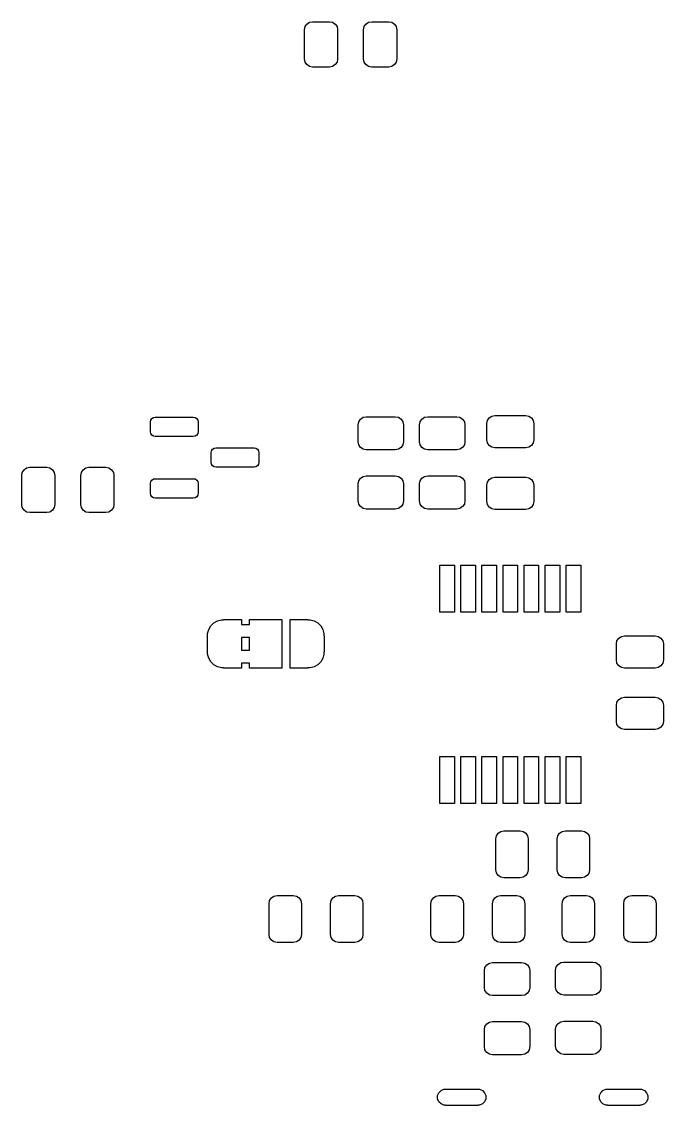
# Model space of a CAD drawing. Header units: inches. Extents: x 1.93 to 9.38, y -5.74 to -1.35.
# Drawn here: x 2.546 to 3.326, y -3.232 to -1.915 of the extents above; entities that cross this region are included whole.
import ezdxf

# ---------------------------------------------------------------- set-up
doc = ezdxf.new("R2010")
doc.units = ezdxf.units.IN
doc.header["$MEASUREMENT"] = 0
doc.layers.add('BLACK', color=250, linetype='CONTINUOUS')

msp = doc.modelspace()

# ---------------------------------------------------------------- linework, layer by layer
at = {"layer": 'BLACK', "linetype": 'CONTINUOUS'}
for p, q in [((2.8896, -1.9248), (2.8903, -1.921)), ((2.8903, -1.921), (2.8924, -1.9178)), ((2.8924, -1.9178), (2.8956, -1.9157)), ((2.8956, -1.9157), (2.8994, -1.915)), ((2.8994, -1.915), (2.9201, -1.915)), ((2.9201, -1.915), (2.9238, -1.9157)), ((2.9238, -1.9157), (2.927, -1.9178)), ((2.927, -1.9178), (2.9292, -1.921)), ((2.9292, -1.921), (2.9299, -1.9248)), ((2.9614, -1.9248), (2.9622, -1.921)), ((2.9622, -1.921), (2.9643, -1.9178)), ((2.9643, -1.9178), (2.9675, -1.9157)), ((2.9675, -1.9157), (2.9713, -1.915)), ((2.9713, -1.915), (2.9919, -1.915)), ((2.9919, -1.915), (2.9957, -1.9157)), ((2.9957, -1.9157), (2.9989, -1.9178)), ((2.9989, -1.9178), (3.001, -1.921)), ((3.001, -1.921), (3.0018, -1.9248)), ((2.8896, -1.9602), (2.8896, -1.9248)), ((2.9299, -1.9248), (2.9299, -1.9602)), ((2.9614, -1.9602), (2.9614, -1.9248)), ((3.0018, -1.9248), (3.0018, -1.9602)), ((2.8903, -1.964), (2.8896, -1.9602)), ((2.9299, -1.9602), (2.9292, -1.964)), ((2.9622, -1.964), (2.9614, -1.9602)), ((3.0018, -1.9602), (3.001, -1.964)), ((2.8924, -1.9672), (2.8903, -1.964)), ((2.8956, -1.9693), (2.8924, -1.9672)), ((2.8994, -1.9701), (2.8956, -1.9693)), ((2.9201, -1.9701), (2.8994, -1.9701)), ((2.9238, -1.9693), (2.9201, -1.9701)), ((2.927, -1.9672), (2.9238, -1.9693)), ((2.9292, -1.964), (2.927, -1.9672)), ((2.9643, -1.9672), (2.9622, -1.964)), ((2.9675, -1.9693), (2.9643, -1.9672)), ((2.9713, -1.9701), (2.9675, -1.9693)), ((2.9919, -1.9701), (2.9713, -1.9701)), ((2.9957, -1.9693), (2.9919, -1.9701)), ((2.9989, -1.9672), (2.9957, -1.9693)), ((3.001, -1.964), (2.9989, -1.9672)), ((2.7027, -2.3993), (2.704, -2.3974)), ((2.704, -2.3974), (2.7059, -2.3961)), ((2.7059, -2.3961), (2.7082, -2.3957)), ((2.7082, -2.3957), (2.7544, -2.3957)), ((2.7544, -2.3957), (2.7567, -2.3961)), ((2.7567, -2.3961), (2.7586, -2.3974)), ((2.7586, -2.3974), (2.7599, -2.3993)), ((2.9576, -2.3981), (2.9608, -2.3959)), ((2.9608, -2.3959), (2.9646, -2.3952)), ((2.9646, -2.3952), (3, -2.3952)), ((3, -2.3952), (3.0038, -2.3959)), ((3.0038, -2.3959), (3.007, -2.3981)), ((3.0324, -2.3981), (3.0356, -2.3959)), ((3.0356, -2.3959), (3.0394, -2.3952)), ((3.0394, -2.3952), (3.0748, -2.3952)), ((3.0748, -2.3952), (3.0786, -2.3959)), ((3.0786, -2.3959), (3.0818, -2.3981)), ((3.112, -2.3998), (3.1141, -2.3966)), ((3.1141, -2.3966), (3.1173, -2.3944)), ((3.1173, -2.3944), (3.1211, -2.3937)), ((3.1211, -2.3937), (3.1585, -2.3937)), ((3.1585, -2.3937), (3.1622, -2.3944)), ((3.1622, -2.3944), (3.1654, -2.3966)), ((3.1654, -2.3966), (3.1676, -2.3998)), ((2.7023, -2.4016), (2.7027, -2.3993)), ((2.7023, -2.4134), (2.7023, -2.4016)), ((2.7599, -2.3993), (2.7603, -2.4016)), ((2.7603, -2.4016), (2.7603, -2.4134)), ((2.9547, -2.405), (2.9555, -2.4013)), ((2.9547, -2.4257), (2.9547, -2.405)), ((2.9555, -2.4013), (2.9576, -2.3981)), ((3.007, -2.3981), (3.0091, -2.4013)), ((3.0091, -2.4013), (3.0098, -2.405)), ((3.0098, -2.405), (3.0098, -2.4257)), ((3.0295, -2.405), (3.0303, -2.4013)), ((3.0295, -2.4257), (3.0295, -2.405)), ((3.0303, -2.4013), (3.0324, -2.3981)), ((3.0818, -2.3981), (3.0839, -2.4013)), ((3.0839, -2.4013), (3.0846, -2.405)), ((3.0846, -2.405), (3.0846, -2.4257)), ((3.1112, -2.4035), (3.112, -2.3998)), ((3.1112, -2.4232), (3.1112, -2.4035)), ((3.1676, -2.3998), (3.1683, -2.4035)), ((3.1683, -2.4035), (3.1683, -2.4232)), ((2.7027, -2.4156), (2.7023, -2.4134)), ((2.704, -2.4176), (2.7027, -2.4156)), ((2.7059, -2.4188), (2.704, -2.4176)), ((2.7082, -2.4193), (2.7059, -2.4188)), ((2.7544, -2.4193), (2.7082, -2.4193)), ((2.7567, -2.4188), (2.7544, -2.4193)), ((2.7586, -2.4176), (2.7567, -2.4188)), ((2.7599, -2.4156), (2.7586, -2.4176)), ((2.7603, -2.4134), (2.7599, -2.4156)), ((3.112, -2.427), (3.1112, -2.4232)), ((3.1683, -2.4232), (3.1676, -2.427)), ((2.7761, -2.439), (2.7765, -2.4367)), ((2.7765, -2.4367), (2.7778, -2.4348)), ((2.7778, -2.4348), (2.7797, -2.4335)), ((2.7797, -2.4335), (2.782, -2.4331)), ((2.782, -2.4331), (2.8282, -2.4331)), ((2.8282, -2.4331), (2.8305, -2.4335)), ((2.8305, -2.4335), (2.8324, -2.4348)), ((2.8324, -2.4348), (2.8337, -2.4367)), ((2.8337, -2.4367), (2.8342, -2.439)), ((2.9555, -2.4295), (2.9547, -2.4257)), ((2.9576, -2.4326), (2.9555, -2.4295)), ((2.9608, -2.4348), (2.9576, -2.4326)), ((2.9646, -2.4355), (2.9608, -2.4348)), ((3, -2.4355), (2.9646, -2.4355)), ((3.0038, -2.4348), (3, -2.4355)), ((3.007, -2.4326), (3.0038, -2.4348)), ((3.0091, -2.4295), (3.007, -2.4326)), ((3.0098, -2.4257), (3.0091, -2.4295)), ((3.0303, -2.4295), (3.0295, -2.4257)), ((3.0324, -2.4326), (3.0303, -2.4295)), ((3.0356, -2.4348), (3.0324, -2.4326)), ((3.0394, -2.4355), (3.0356, -2.4348)), ((3.0748, -2.4355), (3.0394, -2.4355)), ((3.0786, -2.4348), (3.0748, -2.4355)), ((3.0818, -2.4326), (3.0786, -2.4348)), ((3.0839, -2.4295), (3.0818, -2.4326)), ((3.0846, -2.4257), (3.0839, -2.4295)), ((3.1141, -2.4302), (3.112, -2.427)), ((3.1173, -2.4323), (3.1141, -2.4302)), ((3.1211, -2.4331), (3.1173, -2.4323)), ((3.1585, -2.4331), (3.1211, -2.4331)), ((3.1622, -2.4323), (3.1585, -2.4331)), ((3.1654, -2.4302), (3.1622, -2.4323)), ((3.1676, -2.427), (3.1654, -2.4302)), ((2.7761, -2.4508), (2.7761, -2.439)), ((2.8342, -2.439), (2.8342, -2.4508)), ((2.5458, -2.4665), (2.5465, -2.4628)), ((2.5465, -2.4628), (2.5487, -2.4596)), ((2.5487, -2.4596), (2.5518, -2.4574)), ((2.5518, -2.4574), (2.5556, -2.4567)), ((2.5556, -2.4567), (2.5763, -2.4567)), ((2.5763, -2.4567), (2.58, -2.4574)), ((2.58, -2.4574), (2.5832, -2.4596)), ((2.5832, -2.4596), (2.5854, -2.4628)), ((2.5854, -2.4628), (2.5861, -2.4665)), ((2.6176, -2.4665), (2.6184, -2.4628)), ((2.6184, -2.4628), (2.6205, -2.4596)), ((2.6205, -2.4596), (2.6237, -2.4574)), ((2.6237, -2.4574), (2.6275, -2.4567)), ((2.6275, -2.4567), (2.6481, -2.4567)), ((2.6481, -2.4567), (2.6519, -2.4574)), ((2.6519, -2.4574), (2.6551, -2.4596)), ((2.6551, -2.4596), (2.6572, -2.4628)), ((2.6572, -2.4628), (2.658, -2.4665)), ((2.7765, -2.453), (2.7761, -2.4508)), ((2.7778, -2.455), (2.7765, -2.453)), ((2.7797, -2.4562), (2.7778, -2.455)), ((2.782, -2.4567), (2.7797, -2.4562)), ((2.8282, -2.4567), (2.782, -2.4567)), ((2.8305, -2.4562), (2.8282, -2.4567)), ((2.8324, -2.455), (2.8305, -2.4562)), ((2.8337, -2.453), (2.8324, -2.455)), ((2.8342, -2.4508), (2.8337, -2.453)), ((2.5458, -2.502), (2.5458, -2.4665)), ((2.5861, -2.4665), (2.5861, -2.502)), ((2.6176, -2.502), (2.6176, -2.4665)), ((2.658, -2.4665), (2.658, -2.502)), ((2.7023, -2.4764), (2.7027, -2.4741)), ((2.7023, -2.4882), (2.7023, -2.4764)), ((2.7027, -2.4741), (2.704, -2.4722)), ((2.704, -2.4722), (2.7059, -2.4709)), ((2.7059, -2.4709), (2.7082, -2.4705)), ((2.7082, -2.4705), (2.7544, -2.4705)), ((2.7544, -2.4705), (2.7567, -2.4709)), ((2.7567, -2.4709), (2.7586, -2.4722)), ((2.7586, -2.4722), (2.7599, -2.4741)), ((2.7599, -2.4741), (2.7603, -2.4764)), ((2.7603, -2.4764), (2.7603, -2.4882)), ((2.9547, -2.4769), (2.9555, -2.4731)), ((2.9555, -2.4731), (2.9576, -2.4699)), ((2.9576, -2.4699), (2.9608, -2.4678)), ((2.9608, -2.4678), (2.9646, -2.467)), ((2.9646, -2.467), (3, -2.467)), ((3, -2.467), (3.0038, -2.4678)), ((3.0038, -2.4678), (3.007, -2.4699)), ((3.007, -2.4699), (3.0091, -2.4731)), ((3.0091, -2.4731), (3.0098, -2.4769)), ((3.0295, -2.4769), (3.0303, -2.4731)), ((3.0303, -2.4731), (3.0324, -2.4699)), ((3.0324, -2.4699), (3.0356, -2.4678)), ((3.0356, -2.4678), (3.0394, -2.467)), ((3.0394, -2.467), (3.0748, -2.467)), ((3.0748, -2.467), (3.0786, -2.4678)), ((3.0786, -2.4678), (3.0818, -2.4699)), ((3.0818, -2.4699), (3.0839, -2.4731)), ((3.0839, -2.4731), (3.0846, -2.4769)), ((3.1112, -2.4783), (3.112, -2.4746)), ((3.112, -2.4746), (3.1141, -2.4714)), ((3.1141, -2.4714), (3.1173, -2.4693)), ((3.1173, -2.4693), (3.1211, -2.4685)), ((3.1211, -2.4685), (3.1585, -2.4685)), ((3.1585, -2.4685), (3.1622, -2.4693)), ((3.1622, -2.4693), (3.1654, -2.4714)), ((3.1654, -2.4714), (3.1676, -2.4746)), ((3.1676, -2.4746), (3.1683, -2.4783)), ((2.7027, -2.4904), (2.7023, -2.4882)), ((2.7603, -2.4882), (2.7599, -2.4904)), ((2.9547, -2.4975), (2.9547, -2.4769)), ((3.0098, -2.4769), (3.0098, -2.4975)), ((3.0295, -2.4975), (3.0295, -2.4769)), ((3.0846, -2.4769), (3.0846, -2.4975)), ((3.1112, -2.498), (3.1112, -2.4783)), ((3.1683, -2.4783), (3.1683, -2.498)), ((2.5465, -2.5057), (2.5458, -2.502)), ((2.5861, -2.502), (2.5854, -2.5057)), ((2.6184, -2.5057), (2.6176, -2.502)), ((2.658, -2.502), (2.6572, -2.5057)), ((2.704, -2.4924), (2.7027, -2.4904)), ((2.7059, -2.4936), (2.704, -2.4924)), ((2.7082, -2.4941), (2.7059, -2.4936)), ((2.7544, -2.4941), (2.7082, -2.4941)), ((2.7567, -2.4936), (2.7544, -2.4941)), ((2.7586, -2.4924), (2.7567, -2.4936)), ((2.7599, -2.4904), (2.7586, -2.4924)), ((2.9555, -2.5013), (2.9547, -2.4975)), ((2.9576, -2.5045), (2.9555, -2.5013)), ((3.0091, -2.5013), (3.007, -2.5045)), ((3.0098, -2.4975), (3.0091, -2.5013)), ((3.0303, -2.5013), (3.0295, -2.4975)), ((3.0324, -2.5045), (3.0303, -2.5013)), ((3.0839, -2.5013), (3.0818, -2.5045)), ((3.0846, -2.4975), (3.0839, -2.5013)), ((3.112, -2.5018), (3.1112, -2.498)), ((3.1141, -2.505), (3.112, -2.5018)), ((3.1676, -2.5018), (3.1654, -2.505)), ((3.1683, -2.498), (3.1676, -2.5018)), ((2.5487, -2.5089), (2.5465, -2.5057)), ((2.5518, -2.5111), (2.5487, -2.5089)), ((2.5556, -2.5118), (2.5518, -2.5111)), ((2.5763, -2.5118), (2.5556, -2.5118)), ((2.58, -2.5111), (2.5763, -2.5118)), ((2.5832, -2.5089), (2.58, -2.5111)), ((2.5854, -2.5057), (2.5832, -2.5089)), ((2.6205, -2.5089), (2.6184, -2.5057)), ((2.6237, -2.5111), (2.6205, -2.5089)), ((2.6275, -2.5118), (2.6237, -2.5111)), ((2.6481, -2.5118), (2.6275, -2.5118)), ((2.6519, -2.5111), (2.6481, -2.5118)), ((2.6551, -2.5089), (2.6519, -2.5111)), ((2.6572, -2.5057), (2.6551, -2.5089)), ((2.9608, -2.5066), (2.9576, -2.5045)), ((2.9646, -2.5074), (2.9608, -2.5066)), ((3, -2.5074), (2.9646, -2.5074)), ((3.0038, -2.5066), (3, -2.5074)), ((3.007, -2.5045), (3.0038, -2.5066)), ((3.0356, -2.5066), (3.0324, -2.5045)), ((3.0394, -2.5074), (3.0356, -2.5066)), ((3.0748, -2.5074), (3.0394, -2.5074)), ((3.0786, -2.5066), (3.0748, -2.5074)), ((3.0818, -2.5045), (3.0786, -2.5066)), ((3.1173, -2.5071), (3.1141, -2.505)), ((3.1211, -2.5079), (3.1173, -2.5071)), ((3.1585, -2.5079), (3.1211, -2.5079)), ((3.1622, -2.5071), (3.1585, -2.5079)), ((3.1654, -2.505), (3.1622, -2.5071)), ((3.0541, -2.6329), (3.0541, -2.5758)), ((3.0541, -2.5758), (3.0719, -2.5758)), ((3.0719, -2.5758), (3.0719, -2.6329)), ((3.0797, -2.6329), (3.0797, -2.5758)), ((3.0797, -2.5758), (3.0974, -2.5758)), ((3.0974, -2.5758), (3.0974, -2.6329)), ((3.1053, -2.6329), (3.1053, -2.5758)), ((3.1053, -2.5758), (3.123, -2.5758)), ((3.123, -2.5758), (3.123, -2.6329)), ((3.1309, -2.6329), (3.1309, -2.5758)), ((3.1309, -2.5758), (3.1486, -2.5758)), ((3.1486, -2.5758), (3.1486, -2.6329)), ((3.1565, -2.6329), (3.1565, -2.5758)), ((3.1565, -2.5758), (3.1742, -2.5758)), ((3.1742, -2.5758), (3.1742, -2.6329)), ((3.1821, -2.6329), (3.1821, -2.5758)), ((3.1821, -2.5758), (3.1998, -2.5758)), ((3.1998, -2.5758), (3.1998, -2.6329)), ((3.2077, -2.6329), (3.2077, -2.5758)), ((3.2077, -2.5758), (3.2254, -2.5758)), ((3.2254, -2.5758), (3.2254, -2.6329)), ((3.0719, -2.6329), (3.0541, -2.6329)), ((3.0974, -2.6329), (3.0797, -2.6329)), ((3.123, -2.6329), (3.1053, -2.6329)), ((3.1486, -2.6329), (3.1309, -2.6329)), ((3.1742, -2.6329), (3.1565, -2.6329)), ((3.1998, -2.6329), (3.1821, -2.6329)), ((3.2254, -2.6329), (3.2077, -2.6329)), ((2.7757, -2.6494), (2.7794, -2.6458)), ((2.7794, -2.6458), (2.7838, -2.6432)), ((2.7838, -2.6432), (2.7888, -2.6419)), ((2.7888, -2.6419), (2.7913, -2.6419)), ((2.7913, -2.6419), (2.7913, -2.6417)), ((2.7913, -2.6417), (2.813, -2.6417)), ((2.813, -2.6417), (2.813, -2.6476)), ((2.813, -2.6476), (2.8228, -2.6476)), ((2.8228, -2.6476), (2.8228, -2.6417)), ((2.8228, -2.6417), (2.8622, -2.6417)), ((2.8622, -2.6417), (2.8622, -2.7008)), ((2.872, -2.7008), (2.872, -2.6417)), ((2.872, -2.6417), (2.8937, -2.6417)), ((2.8937, -2.6417), (2.8937, -2.6419)), ((2.8937, -2.6419), (2.8963, -2.6419)), ((2.8963, -2.6419), (2.9012, -2.6432)), ((2.9012, -2.6432), (2.9057, -2.6458)), ((2.9057, -2.6458), (2.9093, -2.6494)), ((2.7718, -2.6588), (2.7732, -2.6539)), ((2.7718, -2.6614), (2.7718, -2.6588)), ((2.7732, -2.6539), (2.7757, -2.6494)), ((2.9093, -2.6494), (2.9119, -2.6539)), ((2.9119, -2.6539), (2.9132, -2.6588)), ((2.9132, -2.6588), (2.9132, -2.6614)), ((2.7717, -2.6811), (2.7717, -2.6614)), ((2.7717, -2.6614), (2.7718, -2.6614)), ((2.813, -2.6634), (2.813, -2.6791)), ((2.8228, -2.6634), (2.813, -2.6634)), ((2.8228, -2.6791), (2.8228, -2.6634)), ((2.9132, -2.6614), (2.9134, -2.6614)), ((2.9134, -2.6614), (2.9134, -2.6811)), ((3.2687, -2.6713), (3.2694, -2.6675)), ((3.2687, -2.6909), (3.2687, -2.6713)), ((3.2694, -2.6675), (3.2716, -2.6643)), ((3.2716, -2.6643), (3.2748, -2.6622)), ((3.2748, -2.6622), (3.2785, -2.6614)), ((3.2785, -2.6614), (3.3159, -2.6614)), ((3.3159, -2.6614), (3.3197, -2.6622)), ((3.3197, -2.6622), (3.3229, -2.6643)), ((3.3229, -2.6643), (3.325, -2.6675)), ((3.325, -2.6675), (3.3258, -2.6713)), ((3.3258, -2.6713), (3.3258, -2.6909)), ((2.7718, -2.6811), (2.7717, -2.6811)), ((2.7718, -2.6837), (2.7718, -2.6811)), ((2.7732, -2.6886), (2.7718, -2.6837)), ((2.813, -2.6791), (2.8228, -2.6791)), ((2.9132, -2.6837), (2.9119, -2.6886)), ((2.9134, -2.6811), (2.9132, -2.6811)), ((2.9132, -2.6811), (2.9132, -2.6837)), ((2.7757, -2.6931), (2.7732, -2.6886)), ((2.7794, -2.6967), (2.7757, -2.6931)), ((2.7838, -2.6993), (2.7794, -2.6967)), ((2.7888, -2.7006), (2.7838, -2.6993)), ((2.8228, -2.6949), (2.813, -2.6949)), ((2.813, -2.6949), (2.813, -2.7008)), ((2.8228, -2.7008), (2.8228, -2.6949)), ((2.9012, -2.6993), (2.8963, -2.7006)), ((2.9057, -2.6967), (2.9012, -2.6993)), ((2.9093, -2.6931), (2.9057, -2.6967)), ((2.9119, -2.6886), (2.9093, -2.6931)), ((3.2694, -2.6947), (3.2687, -2.6909)), ((3.2716, -2.6979), (3.2694, -2.6947)), ((3.2748, -2.7), (3.2716, -2.6979)), ((3.2785, -2.7008), (3.2748, -2.7)), ((3.3197, -2.7), (3.3159, -2.7008)), ((3.3229, -2.6979), (3.3197, -2.7)), ((3.325, -2.6947), (3.3229, -2.6979)), ((3.3258, -2.6909), (3.325, -2.6947)), ((2.7913, -2.7006), (2.7888, -2.7006)), ((2.7913, -2.7008), (2.7913, -2.7006)), ((2.813, -2.7008), (2.7913, -2.7008)), ((2.8622, -2.7008), (2.8228, -2.7008)), ((2.8937, -2.7008), (2.872, -2.7008)), ((2.8963, -2.7006), (2.8937, -2.7006)), ((2.8937, -2.7006), (2.8937, -2.7008)), ((3.3159, -2.7008), (3.2785, -2.7008)), ((3.2694, -2.7423), (3.2716, -2.7391)), ((3.2716, -2.7391), (3.2748, -2.737)), ((3.2748, -2.737), (3.2785, -2.7362)), ((3.2785, -2.7362), (3.3159, -2.7362)), ((3.3159, -2.7362), (3.3197, -2.737)), ((3.3197, -2.737), (3.3229, -2.7391)), ((3.3229, -2.7391), (3.325, -2.7423)), ((3.2687, -2.7461), (3.2694, -2.7423)), ((3.2687, -2.7657), (3.2687, -2.7461)), ((3.325, -2.7423), (3.3258, -2.7461)), ((3.3258, -2.7461), (3.3258, -2.7657)), ((3.2694, -2.7695), (3.2687, -2.7657)), ((3.3258, -2.7657), (3.325, -2.7695)), ((3.2716, -2.7727), (3.2694, -2.7695)), ((3.2748, -2.7748), (3.2716, -2.7727)), ((3.2785, -2.7756), (3.2748, -2.7748)), ((3.3159, -2.7756), (3.2785, -2.7756)), ((3.3197, -2.7748), (3.3159, -2.7756)), ((3.3229, -2.7727), (3.3197, -2.7748)), ((3.325, -2.7695), (3.3229, -2.7727)), ((3.0541, -2.8652), (3.0541, -2.8081)), ((3.0541, -2.8081), (3.0719, -2.8081)), ((3.0719, -2.8081), (3.0719, -2.8652)), ((3.0797, -2.8652), (3.0797, -2.8081)), ((3.0797, -2.8081), (3.0974, -2.8081)), ((3.0974, -2.8081), (3.0974, -2.8652)), ((3.1053, -2.8652), (3.1053, -2.8081)), ((3.1053, -2.8081), (3.123, -2.8081)), ((3.123, -2.8081), (3.123, -2.8652)), ((3.1309, -2.8652), (3.1309, -2.8081)), ((3.1309, -2.8081), (3.1486, -2.8081)), ((3.1486, -2.8081), (3.1486, -2.8652)), ((3.1565, -2.8652), (3.1565, -2.8081)), ((3.1565, -2.8081), (3.1742, -2.8081)), ((3.1742, -2.8081), (3.1742, -2.8652)), ((3.1821, -2.8652), (3.1821, -2.8081)), ((3.1821, -2.8081), (3.1998, -2.8081)), ((3.1998, -2.8081), (3.1998, -2.8652)), ((3.2077, -2.8652), (3.2077, -2.8081)), ((3.2077, -2.8081), (3.2254, -2.8081)), ((3.2254, -2.8081), (3.2254, -2.8652)), ((3.0719, -2.8652), (3.0541, -2.8652)), ((3.0974, -2.8652), (3.0797, -2.8652)), ((3.123, -2.8652), (3.1053, -2.8652)), ((3.1486, -2.8652), (3.1309, -2.8652)), ((3.1742, -2.8652), (3.1565, -2.8652)), ((3.1998, -2.8652), (3.1821, -2.8652)), ((3.2254, -2.8652), (3.2077, -2.8652)), ((3.122, -2.9085), (3.1228, -2.9047)), ((3.122, -2.9459), (3.122, -2.9085)), ((3.1228, -2.9047), (3.1249, -2.9015)), ((3.1249, -2.9015), (3.1281, -2.8994)), ((3.1281, -2.8994), (3.1319, -2.8986)), ((3.1319, -2.8986), (3.1516, -2.8986)), ((3.1516, -2.8986), (3.1553, -2.8994)), ((3.1553, -2.8994), (3.1585, -2.9015)), ((3.1585, -2.9015), (3.1607, -2.9047)), ((3.1607, -2.9047), (3.1614, -2.9085)), ((3.1614, -2.9085), (3.1614, -2.9459)), ((3.1969, -2.9085), (3.1976, -2.9047)), ((3.1969, -2.9459), (3.1969, -2.9085)), ((3.1976, -2.9047), (3.1997, -2.9015)), ((3.1997, -2.9015), (3.2029, -2.8994)), ((3.2029, -2.8994), (3.2067, -2.8986)), ((3.2067, -2.8986), (3.2264, -2.8986)), ((3.2264, -2.8986), (3.2301, -2.8994)), ((3.2301, -2.8994), (3.2333, -2.9015)), ((3.2333, -2.9015), (3.2355, -2.9047)), ((3.2355, -2.9047), (3.2362, -2.9085)), ((3.2362, -2.9085), (3.2362, -2.9459)), ((3.1228, -2.9496), (3.122, -2.9459)), ((3.1249, -2.9528), (3.1228, -2.9496)), ((3.1607, -2.9496), (3.1585, -2.9528)), ((3.1614, -2.9459), (3.1607, -2.9496)), ((3.1976, -2.9496), (3.1969, -2.9459)), ((3.1997, -2.9528), (3.1976, -2.9496)), ((3.2355, -2.9496), (3.2333, -2.9528)), ((3.2362, -2.9459), (3.2355, -2.9496)), ((3.1281, -2.955), (3.1249, -2.9528)), ((3.1319, -2.9557), (3.1281, -2.955)), ((3.1516, -2.9557), (3.1319, -2.9557)), ((3.1553, -2.955), (3.1516, -2.9557)), ((3.1585, -2.9528), (3.1553, -2.955)), ((3.2029, -2.955), (3.1997, -2.9528)), ((3.2067, -2.9557), (3.2029, -2.955)), ((3.2264, -2.9557), (3.2067, -2.9557)), ((3.2301, -2.955), (3.2264, -2.9557)), ((3.2333, -2.9528), (3.2301, -2.955)), ((2.8465, -2.9872), (2.8472, -2.9834)), ((2.8465, -3.0246), (2.8465, -2.9872)), ((2.8472, -2.9834), (2.8493, -2.9802)), ((2.8493, -2.9802), (2.8525, -2.9781)), ((2.8525, -2.9781), (2.8563, -2.9774)), ((2.8563, -2.9774), (2.876, -2.9774)), ((2.876, -2.9774), (2.8798, -2.9781)), ((2.8798, -2.9781), (2.8829, -2.9802)), ((2.8829, -2.9802), (2.8851, -2.9834)), ((2.8851, -2.9834), (2.8858, -2.9872)), ((2.8858, -2.9872), (2.8858, -3.0246)), ((2.9213, -2.9872), (2.922, -2.9834)), ((2.9213, -3.0246), (2.9213, -2.9872)), ((2.922, -2.9834), (2.9241, -2.9802)), ((2.9241, -2.9802), (2.9273, -2.9781)), ((2.9273, -2.9781), (2.9311, -2.9774)), ((2.9311, -2.9774), (2.9508, -2.9774)), ((2.9508, -2.9774), (2.9546, -2.9781)), ((2.9546, -2.9781), (2.9577, -2.9802)), ((2.9577, -2.9802), (2.9599, -2.9834)), ((2.9599, -2.9834), (2.9606, -2.9872)), ((2.9606, -2.9872), (2.9606, -3.0246)), ((3.0433, -2.9872), (3.0441, -2.9834)), ((3.0433, -3.0246), (3.0433, -2.9872)), ((3.0441, -2.9834), (3.0462, -2.9802)), ((3.0462, -2.9802), (3.0494, -2.9781)), ((3.0494, -2.9781), (3.0531, -2.9774)), ((3.0531, -2.9774), (3.0728, -2.9774)), ((3.0728, -2.9774), (3.0766, -2.9781)), ((3.0766, -2.9781), (3.0798, -2.9802)), ((3.0798, -2.9802), (3.0819, -2.9834)), ((3.0819, -2.9834), (3.0827, -2.9872)), ((3.0827, -2.9872), (3.0827, -3.0246)), ((3.1181, -2.9872), (3.1189, -2.9834)), ((3.1181, -3.0246), (3.1181, -2.9872)), ((3.1189, -2.9834), (3.121, -2.9802)), ((3.121, -2.9802), (3.1242, -2.9781)), ((3.1242, -2.9781), (3.128, -2.9774)), ((3.128, -2.9774), (3.1476, -2.9774)), ((3.1476, -2.9774), (3.1514, -2.9781)), ((3.1514, -2.9781), (3.1546, -2.9802)), ((3.1546, -2.9802), (3.1567, -2.9834)), ((3.1567, -2.9834), (3.1575, -2.9872)), ((3.1575, -2.9872), (3.1575, -3.0246)), ((3.2028, -2.9872), (3.2035, -2.9834)), ((3.2028, -3.0246), (3.2028, -2.9872)), ((3.2035, -2.9834), (3.2056, -2.9802)), ((3.2056, -2.9802), (3.2088, -2.9781)), ((3.2088, -2.9781), (3.2126, -2.9774)), ((3.2126, -2.9774), (3.2323, -2.9774)), ((3.2323, -2.9774), (3.2361, -2.9781)), ((3.2361, -2.9781), (3.2392, -2.9802)), ((3.2392, -2.9802), (3.2414, -2.9834)), ((3.2414, -2.9834), (3.2421, -2.9872)), ((3.2421, -2.9872), (3.2421, -3.0246)), ((3.2776, -2.9872), (3.2783, -2.9834)), ((3.2776, -3.0246), (3.2776, -2.9872)), ((3.2783, -2.9834), (3.2804, -2.9802)), ((3.2804, -2.9802), (3.2836, -2.9781)), ((3.2836, -2.9781), (3.2874, -2.9774)), ((3.2874, -2.9774), (3.3071, -2.9774)), ((3.3071, -2.9774), (3.3109, -2.9781)), ((3.3109, -2.9781), (3.314, -2.9802)), ((3.314, -2.9802), (3.3162, -2.9834)), ((3.3162, -2.9834), (3.3169, -2.9872)), ((3.3169, -2.9872), (3.3169, -3.0246)), ((2.8472, -3.0284), (2.8465, -3.0246)), ((2.8493, -3.0316), (2.8472, -3.0284)), ((2.8851, -3.0284), (2.8829, -3.0316)), ((2.8858, -3.0246), (2.8851, -3.0284)), ((2.922, -3.0284), (2.9213, -3.0246)), ((2.9241, -3.0316), (2.922, -3.0284)), ((2.9599, -3.0284), (2.9577, -3.0316)), ((2.9606, -3.0246), (2.9599, -3.0284)), ((3.0441, -3.0284), (3.0433, -3.0246)), ((3.0462, -3.0316), (3.0441, -3.0284)), ((3.0819, -3.0284), (3.0798, -3.0316)), ((3.0827, -3.0246), (3.0819, -3.0284)), ((3.1189, -3.0284), (3.1181, -3.0246)), ((3.121, -3.0316), (3.1189, -3.0284)), ((3.1567, -3.0284), (3.1546, -3.0316)), ((3.1575, -3.0246), (3.1567, -3.0284)), ((3.2035, -3.0284), (3.2028, -3.0246)), ((3.2056, -3.0316), (3.2035, -3.0284)), ((3.2414, -3.0284), (3.2392, -3.0316)), ((3.2421, -3.0246), (3.2414, -3.0284)), ((3.2783, -3.0284), (3.2776, -3.0246)), ((3.2804, -3.0316), (3.2783, -3.0284)), ((3.3162, -3.0284), (3.314, -3.0316)), ((3.3169, -3.0246), (3.3162, -3.0284)), ((2.8525, -3.0337), (2.8493, -3.0316)), ((2.8563, -3.0344), (2.8525, -3.0337)), ((2.876, -3.0344), (2.8563, -3.0344)), ((2.8798, -3.0337), (2.876, -3.0344)), ((2.8829, -3.0316), (2.8798, -3.0337)), ((2.9273, -3.0337), (2.9241, -3.0316)), ((2.9311, -3.0344), (2.9273, -3.0337)), ((2.9508, -3.0344), (2.9311, -3.0344)), ((2.9546, -3.0337), (2.9508, -3.0344)), ((2.9577, -3.0316), (2.9546, -3.0337)), ((3.0494, -3.0337), (3.0462, -3.0316)), ((3.0531, -3.0344), (3.0494, -3.0337)), ((3.0728, -3.0344), (3.0531, -3.0344)), ((3.0766, -3.0337), (3.0728, -3.0344)), ((3.0798, -3.0316), (3.0766, -3.0337)), ((3.1242, -3.0337), (3.121, -3.0316)), ((3.128, -3.0344), (3.1242, -3.0337)), ((3.1476, -3.0344), (3.128, -3.0344)), ((3.1514, -3.0337), (3.1476, -3.0344)), ((3.1546, -3.0316), (3.1514, -3.0337)), ((3.2088, -3.0337), (3.2056, -3.0316)), ((3.2126, -3.0344), (3.2088, -3.0337)), ((3.2323, -3.0344), (3.2126, -3.0344)), ((3.2361, -3.0337), (3.2323, -3.0344)), ((3.2392, -3.0316), (3.2361, -3.0337)), ((3.2836, -3.0337), (3.2804, -3.0316)), ((3.2874, -3.0344), (3.2836, -3.0337)), ((3.3071, -3.0344), (3.2874, -3.0344)), ((3.3109, -3.0337), (3.3071, -3.0344)), ((3.314, -3.0316), (3.3109, -3.0337)), ((3.1083, -3.0684), (3.109, -3.0646)), ((3.1083, -3.0891), (3.1083, -3.0684)), ((3.109, -3.0646), (3.1112, -3.0614)), ((3.1112, -3.0614), (3.1143, -3.0593)), ((3.1143, -3.0593), (3.1181, -3.0586)), ((3.1181, -3.0586), (3.1535, -3.0586)), ((3.1535, -3.0586), (3.1573, -3.0593)), ((3.1573, -3.0593), (3.1605, -3.0614)), ((3.1605, -3.0614), (3.1626, -3.0646)), ((3.1626, -3.0646), (3.1634, -3.0684)), ((3.1634, -3.0684), (3.1634, -3.0891)), ((3.1949, -3.0679), (3.1956, -3.0641)), ((3.1949, -3.0886), (3.1949, -3.0679)), ((3.1956, -3.0641), (3.1978, -3.061)), ((3.1978, -3.061), (3.201, -3.0588)), ((3.201, -3.0588), (3.2047, -3.0581)), ((3.2047, -3.0581), (3.2402, -3.0581)), ((3.2402, -3.0581), (3.2439, -3.0588)), ((3.2439, -3.0588), (3.2471, -3.061)), ((3.2471, -3.061), (3.2493, -3.0641)), ((3.2493, -3.0641), (3.25, -3.0679)), ((3.25, -3.0679), (3.25, -3.0886)), ((3.109, -3.0928), (3.1083, -3.0891)), ((3.1112, -3.096), (3.109, -3.0928)), ((3.1626, -3.0928), (3.1605, -3.096)), ((3.1634, -3.0891), (3.1626, -3.0928)), ((3.1956, -3.0923), (3.1949, -3.0886)), ((3.1978, -3.0955), (3.1956, -3.0923)), ((3.201, -3.0977), (3.1978, -3.0955)), ((3.2471, -3.0955), (3.2439, -3.0977)), ((3.2493, -3.0923), (3.2471, -3.0955)), ((3.25, -3.0886), (3.2493, -3.0923)), ((3.1143, -3.0982), (3.1112, -3.096)), ((3.1181, -3.0989), (3.1143, -3.0982)), ((3.1535, -3.0989), (3.1181, -3.0989)), ((3.1573, -3.0982), (3.1535, -3.0989)), ((3.1605, -3.096), (3.1573, -3.0982)), ((3.2047, -3.0984), (3.201, -3.0977)), ((3.2402, -3.0984), (3.2047, -3.0984)), ((3.2439, -3.0977), (3.2402, -3.0984)), ((3.109, -3.1365), (3.1112, -3.1333)), ((3.1112, -3.1333), (3.1143, -3.1312)), ((3.1143, -3.1312), (3.1181, -3.1304)), ((3.1181, -3.1304), (3.1535, -3.1304)), ((3.1535, -3.1304), (3.1573, -3.1312)), ((3.1573, -3.1312), (3.1605, -3.1333)), ((3.1605, -3.1333), (3.1626, -3.1365)), ((3.1956, -3.136), (3.1978, -3.1328)), ((3.1978, -3.1328), (3.201, -3.1307)), ((3.201, -3.1307), (3.2047, -3.1299)), ((3.2047, -3.1299), (3.2402, -3.1299)), ((3.2402, -3.1299), (3.2439, -3.1307)), ((3.2439, -3.1307), (3.2471, -3.1328)), ((3.2471, -3.1328), (3.2493, -3.136)), ((3.1083, -3.1403), (3.109, -3.1365)), ((3.1083, -3.1609), (3.1083, -3.1403)), ((3.1626, -3.1365), (3.1634, -3.1403)), ((3.1634, -3.1403), (3.1634, -3.1609)), ((3.1949, -3.1398), (3.1956, -3.136)), ((3.1949, -3.1604), (3.1949, -3.1398)), ((3.2493, -3.136), (3.25, -3.1398)), ((3.25, -3.1398), (3.25, -3.1604)), ((3.109, -3.1647), (3.1083, -3.1609)), ((3.1634, -3.1609), (3.1626, -3.1647)), ((3.1956, -3.1642), (3.1949, -3.1604)), ((3.25, -3.1604), (3.2493, -3.1642)), ((3.1112, -3.1679), (3.109, -3.1647)), ((3.1143, -3.17), (3.1112, -3.1679)), ((3.1181, -3.1708), (3.1143, -3.17)), ((3.1535, -3.1708), (3.1181, -3.1708)), ((3.1573, -3.17), (3.1535, -3.1708)), ((3.1605, -3.1679), (3.1573, -3.17)), ((3.1626, -3.1647), (3.1605, -3.1679)), ((3.1978, -3.1674), (3.1956, -3.1642)), ((3.201, -3.1695), (3.1978, -3.1674)), ((3.2047, -3.1703), (3.201, -3.1695)), ((3.2402, -3.1703), (3.2047, -3.1703)), ((3.2439, -3.1695), (3.2402, -3.1703)), ((3.2471, -3.1674), (3.2439, -3.1695)), ((3.2493, -3.1642), (3.2471, -3.1674)), ((3.0528, -3.217), (3.0556, -3.2143)), ((3.0556, -3.2143), (3.0591, -3.2128)), ((3.0591, -3.2128), (3.061, -3.2128)), ((3.061, -3.2128), (3.061, -3.2126)), ((3.061, -3.2126), (3.1004, -3.2126)), ((3.1004, -3.2126), (3.1004, -3.2128)), ((3.1004, -3.2128), (3.1023, -3.2128)), ((3.1023, -3.2128), (3.1059, -3.2143)), ((3.1059, -3.2143), (3.1086, -3.217)), ((3.2497, -3.217), (3.2524, -3.2143)), ((3.2524, -3.2143), (3.256, -3.2128)), ((3.256, -3.2128), (3.2579, -3.2128)), ((3.2579, -3.2128), (3.2579, -3.2126)), ((3.2579, -3.2126), (3.2972, -3.2126)), ((3.2972, -3.2126), (3.2972, -3.2128)), ((3.2972, -3.2128), (3.2992, -3.2128)), ((3.2992, -3.2128), (3.3027, -3.2143)), ((3.3027, -3.2143), (3.3054, -3.217)), ((3.0514, -3.2205), (3.0528, -3.217)), ((3.0514, -3.2244), (3.0514, -3.2205)), ((3.0528, -3.2279), (3.0514, -3.2244)), ((3.1086, -3.217), (3.11, -3.2205)), ((3.11, -3.2244), (3.1086, -3.2279)), ((3.11, -3.2205), (3.11, -3.2244)), ((3.2482, -3.2205), (3.2497, -3.217)), ((3.2482, -3.2244), (3.2482, -3.2205)), ((3.2497, -3.2279), (3.2482, -3.2244)), ((3.3054, -3.217), (3.3069, -3.2205)), ((3.3069, -3.2244), (3.3054, -3.2279)), ((3.3069, -3.2205), (3.3069, -3.2244)), ((3.0556, -3.2306), (3.0528, -3.2279)), ((3.0591, -3.2321), (3.0556, -3.2306)), ((3.061, -3.2321), (3.0591, -3.2321)), ((3.061, -3.2323), (3.061, -3.2321)), ((3.1004, -3.2323), (3.061, -3.2323)), ((3.1023, -3.2321), (3.1004, -3.2321)), ((3.1004, -3.2321), (3.1004, -3.2323)), ((3.1059, -3.2306), (3.1023, -3.2321)), ((3.1086, -3.2279), (3.1059, -3.2306)), ((3.2524, -3.2306), (3.2497, -3.2279)), ((3.256, -3.2321), (3.2524, -3.2306)), ((3.2579, -3.2321), (3.256, -3.2321)), ((3.2579, -3.2323), (3.2579, -3.2321)), ((3.2972, -3.2323), (3.2579, -3.2323)), ((3.2992, -3.2321), (3.2972, -3.2321)), ((3.2972, -3.2321), (3.2972, -3.2323)), ((3.3027, -3.2306), (3.2992, -3.2321)), ((3.3054, -3.2279), (3.3027, -3.2306))]:
    msp.add_line(p, q, dxfattribs=at)

doc.saveas('drawing.dxf')
